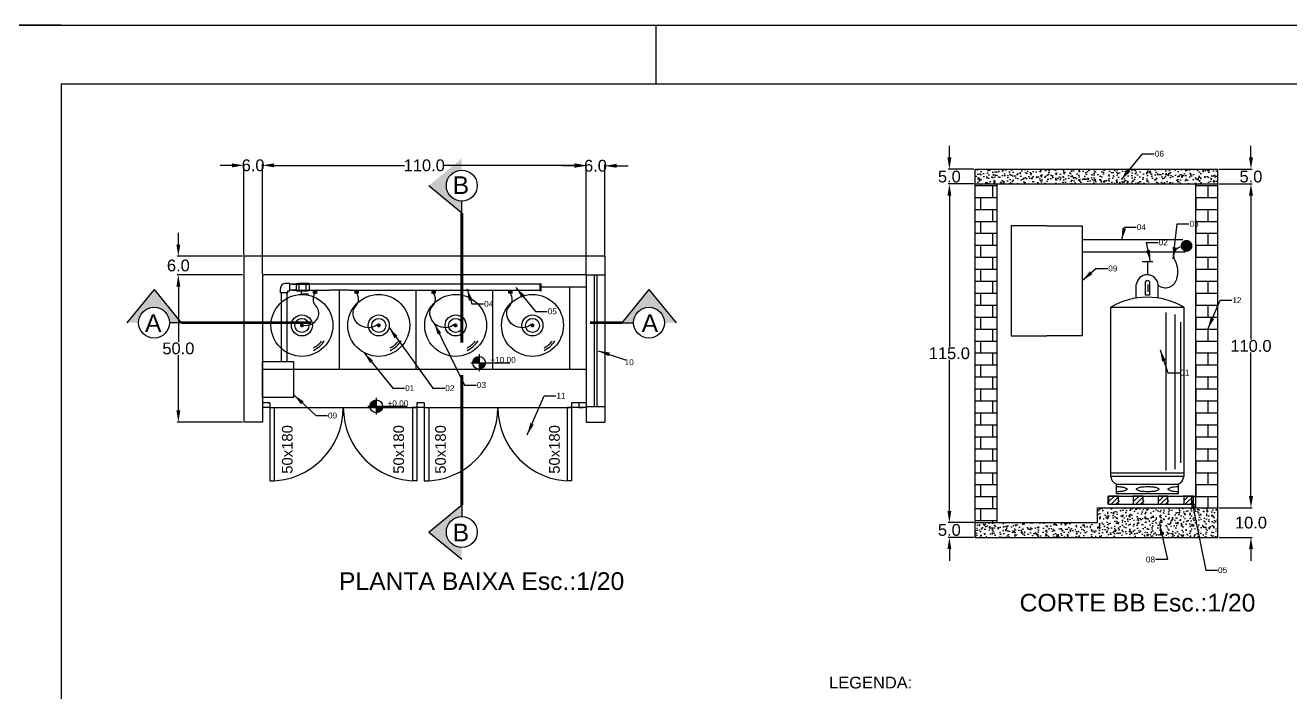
# Model space of a CAD drawing. Extents: x -120 to 1117, y 5 to 675.
# Drawn here: x 299.4 to 514.3, y 561.6 to 674.9 of the extents above; entities that cross this region are included whole.
import ezdxf

# ---------------------------------------------------------------- set-up
doc = ezdxf.new("R2010")
doc.units = 0
doc.header["$MEASUREMENT"] = 0
doc.linetypes.add('AA1', pattern=[500, 350, -150])
doc.linetypes.add('DASHED', pattern=[0.75, 0.5, -0.25])
doc.layers.get('0').update_dxf_attribs({"linetype": 'CONTINUOUS'})
doc.layers.get('DEFPOINTS').update_dxf_attribs({"linetype": 'CONTINUOUS'})
for name, color, linetype in [('03', 7, 'CONTINUOUS'), ('05', 4, 'CONTINUOUS'), ('06', 1, 'CONTINUOUS'), ('07', 7, 'CONTINUOUS'), ('ARMAÇÃO', 2, 'CONTINUOUS'), ('carimbo', 4, 'CONTINUOUS'), ('Cotas', 1, 'CONTINUOUS'), ('LAYER1', 1, 'CONTINUOUS'), ('LAYER33', 33, 'CONTINUOUS'), ('LAYER6', 6, 'CONTINUOUS'), ('LAYER7', 7, 'CONTINUOUS'), ('PAREDES', 2, 'CONTINUOUS'), ('TUBOS_INCENDIO', 240, 'CONTINUOUS')]:
    doc.layers.add(name, color=color, linetype=linetype)
doc.styles.add('ROMANS', font='arial.ttf', dxfattribs={"height": 1.5})
doc.styles.get("Standard").update_dxf_attribs({"font": 'arial.ttf'})
doc.dimstyles.get("Standard").update_dxf_attribs({"dimtxt": 0.18, "dimasz": 0.18, "dimexe": 0.18, "dimexo": 0.0625, "dimgap": 0.09, "dimtad": 0, "dimtih": 1, "dimtoh": 1, "dimdec": 4, "dimzin": 0, "dimdsep": 46, "dimtxsty": 'Standard', "dimcen": 0.09, "dimadec": 0, "dimazin": 0, "dimtfac": 1, "dimtdec": 4, "dimtofl": 0, "dimtmove": 0, "dimatfit": 3, "dimfxl": 0, "dimtolj": 1, "dimtzin": 0, "dimarcsym": 0})

# ---------------------------------------------------------------- blocks, each defined once
blk = doc.blocks.new('A1')
for p, q in [((30, 594), (0, 594)), ((131, 594), (131, 584))]:
    blk.add_line(p, q)
blk.add_lwpolyline([(841, 0), (0, 0), (0, 594), (841, 594)], close=True)
at = {"color": 2}
blk.add_lwpolyline([(831, 10), (831, 584), (30, 584), (30, 10), (831, 10)], dxfattribs=at)
blk = doc.blocks.new('*D944')
at = {"color": 5, "lineweight": -2, "transparency": 16777216}
for p, q in [((339.69, 632.71), (339.69, 651.3)), ((394.69, 632.71), (394.69, 651.3)), ((341.69, 651.1), (363.83, 651.1)), ((392.69, 651.1), (370.56, 651.1))]:
    blk.add_line(p, q, dxfattribs=at)
at = {"color": 5, "transparency": 16777216}
for points in [[(341.69, 651.44), (341.69, 650.77), (339.69, 651.1)], [(392.69, 651.44), (392.69, 650.77), (394.69, 651.1)]]:
    blk.add_solid(points, dxfattribs=at)
at = {"layer": 'DEFPOINTS', "color": 0, "transparency": 16777216}
for p in [(394.69, 651.1), (339.69, 632.51), (394.69, 632.51)]:
    blk.add_point(p, dxfattribs=at)
at = {"color": 7, "transparency": 16777216, "insert": (367.19, 651.1), "char_height": 2, "attachment_point": 5}
blk.add_mtext('\\A1;110.0', dxfattribs=at)
blk = doc.blocks.new('*D945')
at = {"color": 5, "lineweight": -2, "transparency": 16777216}
for p, q in [((507.59, 652.44), (507.59, 654.44)), ((502.19, 650.44), (507.79, 650.44)), ((502.19, 647.94), (507.79, 647.94)), ((507.59, 645.94), (507.59, 643.94))]:
    blk.add_line(p, q, dxfattribs=at)
at = {"color": 5, "transparency": 16777216}
for points in [[(507.26, 652.44), (507.93, 652.44), (507.59, 650.44)], [(507.26, 645.94), (507.93, 645.94), (507.59, 647.94)]]:
    blk.add_solid(points, dxfattribs=at)
at = {"layer": 'DEFPOINTS', "color": 0, "transparency": 16777216}
for p in [(501.99, 650.44), (507.59, 650.44), (501.99, 647.94)]:
    blk.add_point(p, dxfattribs=at)
at = {"color": 7, "transparency": 16777216, "insert": (507.59, 649.19), "char_height": 2, "attachment_point": 5}
blk.add_mtext('\\A1;5.0', dxfattribs=at)
blk = doc.blocks.new('*D946')
at = {"color": 5, "lineweight": -2, "transparency": 16777216}
for p, q in [((456.37, 652.44), (456.37, 654.44)), ((460.54, 650.44), (456.17, 650.44)), ((460.54, 647.94), (456.17, 647.94)), ((456.37, 645.94), (456.37, 643.94))]:
    blk.add_line(p, q, dxfattribs=at)
at = {"color": 5, "transparency": 16777216}
for points in [[(456.04, 652.44), (456.71, 652.44), (456.37, 650.44)], [(456.04, 645.94), (456.71, 645.94), (456.37, 647.94)]]:
    blk.add_solid(points, dxfattribs=at)
at = {"layer": 'DEFPOINTS', "color": 0, "transparency": 16777216}
for p in [(456.37, 650.44), (460.74, 650.44), (460.74, 647.94)]:
    blk.add_point(p, dxfattribs=at)
at = {"color": 7, "transparency": 16777216, "insert": (456.37, 649.19), "char_height": 2, "attachment_point": 5}
blk.add_mtext('\\A1;5.0', dxfattribs=at)
blk = doc.blocks.new('*D947')
at = {"color": 5, "lineweight": -2, "transparency": 16777216}
for p, q in [((460.54, 647.94), (456.17, 647.94)), ((456.37, 645.94), (456.37, 620.3)), ((456.37, 592.44), (456.37, 618.08)), ((460.54, 590.44), (456.17, 590.44))]:
    blk.add_line(p, q, dxfattribs=at)
at = {"color": 5, "transparency": 16777216}
for points in [[(456.04, 645.94), (456.71, 645.94), (456.37, 647.94)], [(456.04, 592.44), (456.71, 592.44), (456.37, 590.44)]]:
    blk.add_solid(points, dxfattribs=at)
at = {"layer": 'DEFPOINTS', "color": 0, "transparency": 16777216}
for p in [(456.37, 647.94), (460.74, 647.94), (460.74, 590.44)]:
    blk.add_point(p, dxfattribs=at)
at = {"color": 7, "transparency": 16777216, "insert": (456.37, 619.19), "char_height": 2, "attachment_point": 5}
blk.add_mtext('\\A1;115.0', dxfattribs=at)
blk = doc.blocks.new('*D948')
at = {"color": 5, "lineweight": -2, "transparency": 16777216}
for p, q in [((394.69, 632.63), (394.69, 651.22)), ((397.84, 635.78), (397.84, 651.22)), ((392.69, 651.02), (390.69, 651.02)), ((399.84, 651.02), (401.84, 651.02))]:
    blk.add_line(p, q, dxfattribs=at)
at = {"color": 5, "transparency": 16777216}
for points in [[(392.69, 651.36), (392.69, 650.69), (394.69, 651.02)], [(399.84, 651.36), (399.84, 650.69), (397.84, 651.02)]]:
    blk.add_solid(points, dxfattribs=at)
at = {"layer": 'DEFPOINTS', "color": 0, "transparency": 16777216}
for p in [(397.84, 651.02), (397.84, 635.58), (394.69, 632.43)]:
    blk.add_point(p, dxfattribs=at)
at = {"color": 7, "transparency": 16777216, "insert": (396.27, 651.02), "char_height": 2, "attachment_point": 5}
blk.add_mtext('\\A1;6.0', dxfattribs=at)
blk = doc.blocks.new('*D949')
at = {"color": 5, "lineweight": -2, "transparency": 16777216}
for p, q in [((502.19, 647.94), (507.79, 647.94)), ((507.59, 645.94), (507.59, 621.55)), ((507.59, 594.94), (507.59, 619.33)), ((502.19, 592.94), (507.79, 592.94))]:
    blk.add_line(p, q, dxfattribs=at)
at = {"color": 5, "transparency": 16777216}
for points in [[(507.26, 645.94), (507.93, 645.94), (507.59, 647.94)], [(507.26, 594.94), (507.93, 594.94), (507.59, 592.94)]]:
    blk.add_solid(points, dxfattribs=at)
at = {"layer": 'DEFPOINTS', "color": 0, "transparency": 16777216}
for p in [(501.99, 647.94), (507.59, 647.94), (501.99, 592.94)]:
    blk.add_point(p, dxfattribs=at)
at = {"color": 7, "transparency": 16777216, "insert": (507.59, 620.44), "char_height": 2, "attachment_point": 5}
blk.add_mtext('\\A1;110.0', dxfattribs=at)
blk = doc.blocks.new('*D894')
at = {"color": 5, "lineweight": -2, "transparency": 16777216}
for p, q in [((456.37, 592.44), (456.37, 594.44)), ((460.54, 590.44), (456.17, 590.44)), ((460.54, 587.94), (456.17, 587.94)), ((456.37, 585.94), (456.37, 583.94))]:
    blk.add_line(p, q, dxfattribs=at)
at = {"color": 5, "transparency": 16777216}
for points in [[(456.04, 592.44), (456.71, 592.44), (456.37, 590.44)], [(456.04, 585.94), (456.71, 585.94), (456.37, 587.94)]]:
    blk.add_solid(points, dxfattribs=at)
at = {"layer": 'DEFPOINTS', "color": 0, "transparency": 16777216}
for p in [(456.37, 590.44), (460.74, 590.44), (460.74, 587.94)]:
    blk.add_point(p, dxfattribs=at)
at = {"color": 7, "transparency": 16777216, "insert": (456.37, 589.19), "char_height": 2, "attachment_point": 5}
blk.add_mtext('\\A1;5.0', dxfattribs=at)
blk = doc.blocks.new('*X893')
at = {"color": 0, "linetype": 'Continuous'}
for p, q in [((35737, 5420), (35858, 5541)), ((35782, 5341), (35982, 5541)), ((35906, 5341), (35987, 5423))]:
    blk.add_line(p, q, dxfattribs=at)
blk = doc.blocks.new('*D895')
at = {"color": 5, "lineweight": -2, "transparency": 16777216}
for p, q in [((507.59, 594.94), (507.59, 596.94)), ((502.19, 592.94), (507.79, 592.94)), ((502.19, 587.94), (507.79, 587.94)), ((507.59, 585.94), (507.59, 583.94))]:
    blk.add_line(p, q, dxfattribs=at)
at = {"color": 5, "transparency": 16777216}
for points in [[(507.26, 594.94), (507.93, 594.94), (507.59, 592.94)], [(507.26, 585.94), (507.93, 585.94), (507.59, 587.94)]]:
    blk.add_solid(points, dxfattribs=at)
at = {"layer": 'DEFPOINTS', "color": 0, "transparency": 16777216}
for p in [(501.99, 592.94), (507.59, 592.94), (501.99, 587.94)]:
    blk.add_point(p, dxfattribs=at)
at = {"color": 7, "transparency": 16777216, "insert": (507.59, 590.44), "char_height": 2, "attachment_point": 5}
blk.add_mtext('\\A1;10.0', dxfattribs=at)
blk = doc.blocks.new('*D896')
at = {"color": 5, "lineweight": -2, "transparency": 16777216}
for p, q in [((336.54, 635.86), (336.54, 651.3)), ((339.69, 632.71), (339.69, 651.3)), ((334.54, 651.1), (332.54, 651.1)), ((341.69, 651.1), (343.69, 651.1))]:
    blk.add_line(p, q, dxfattribs=at)
at = {"color": 5, "transparency": 16777216}
for points in [[(334.54, 651.44), (334.54, 650.77), (336.54, 651.1)], [(341.69, 651.44), (341.69, 650.77), (339.69, 651.1)]]:
    blk.add_solid(points, dxfattribs=at)
at = {"layer": 'DEFPOINTS', "color": 0, "transparency": 16777216}
for p in [(339.69, 651.1), (336.54, 635.66), (339.69, 632.51)]:
    blk.add_point(p, dxfattribs=at)
at = {"color": 7, "transparency": 16777216, "insert": (338.12, 651.1), "char_height": 2, "attachment_point": 5}
blk.add_mtext('\\A1;6.0', dxfattribs=at)
blk = doc.blocks.new('*D897')
at = {"color": 5, "lineweight": -2, "transparency": 16777216}
for p, q in [((336.34, 632.51), (325.23, 632.51)), ((325.43, 630.51), (325.43, 621.12)), ((325.43, 609.51), (325.43, 618.9)), ((336.34, 607.51), (325.23, 607.51))]:
    blk.add_line(p, q, dxfattribs=at)
at = {"color": 5, "transparency": 16777216}
for points in [[(325.09, 630.51), (325.76, 630.51), (325.43, 632.51)], [(325.09, 609.51), (325.76, 609.51), (325.43, 607.51)]]:
    blk.add_solid(points, dxfattribs=at)
at = {"layer": 'DEFPOINTS', "color": 0, "transparency": 16777216}
for p in [(336.54, 632.51), (325.43, 607.51), (336.54, 607.51)]:
    blk.add_point(p, dxfattribs=at)
at = {"color": 7, "transparency": 16777216, "insert": (325.43, 620.01), "char_height": 2, "attachment_point": 5}
blk.add_mtext('\\A1;50.0', dxfattribs=at)
blk = doc.blocks.new('*D898')
at = {"color": 5, "lineweight": -2, "transparency": 16777216}
for p, q in [((325.43, 637.66), (325.43, 639.66)), ((336.34, 635.66), (325.23, 635.66)), ((336.34, 632.51), (325.23, 632.51)), ((325.43, 630.51), (325.43, 628.51))]:
    blk.add_line(p, q, dxfattribs=at)
at = {"color": 5, "transparency": 16777216}
for points in [[(325.09, 637.66), (325.76, 637.66), (325.43, 635.66)], [(325.09, 630.51), (325.76, 630.51), (325.43, 632.51)]]:
    blk.add_solid(points, dxfattribs=at)
at = {"layer": 'DEFPOINTS', "color": 0, "transparency": 16777216}
for p in [(336.54, 635.66), (325.43, 632.51), (336.54, 632.51)]:
    blk.add_point(p, dxfattribs=at)
at = {"color": 7, "transparency": 16777216, "insert": (325.43, 634.09), "char_height": 2, "attachment_point": 5}
blk.add_mtext('\\A1;6.0', dxfattribs=at)

msp = doc.modelspace()

# ---------------------------------------------------------------- hatches: boundary and pattern name
h = msp.add_hatch()
h.set_pattern_fill('AR-CONC', color=4, scale=0.01, style=0)
h.set_pattern_definition([(50, (-769.2158, 333.1787), (1.8218467, -0.1593909), [0.1905, -2.0955]), (355, (-769.2158, 333.1787), (-0.3524283, 1.9105664), [0.1524, -1.6764]), (100.451, (-769.064, 333.1655), (1.469425, 1.7511669), [0.1619, -1.7809]), (46.1842, (-769.2158, 333.6867), (2.7107904, -0.4204233), [0.28575, -3.14325]), (96.6356, (-768.9899, 333.6517), (2.3740423, 2.4742556), [0.24285, -2.67135]), (351.184, (-769.2158, 333.6867), (2.374046, 2.474251), [0.2286, -2.5146]), (21, (-768.9618, 333.5597), (1.5161488, -1.0226552), [0.1905, -2.0955]), (326, (-768.9618, 333.5597), (0.6180203, 1.8418797), [0.1524, -1.6764]), (71.4514, (-768.8354, 333.4745), (2.134165, 0.8192286), [0.1619, -1.7809]), (37.5, (-769.21575, 333.17875), (0.03088603, 0.8455504), [0, -1.65608, 0, -1.7018, 0, -1.68275]), (7.5, (-769.21575, 333.17875), (0.6681966, 1.00180575), [0, -0.97028, 0, -1.61798, 0, -0.64135]), (327.5, (-769.7822, 333.17875), (1.35590595, -0.05728744), [0, -0.635, 0, -1.9812, 0, -2.6289]), (317.5, (-770.0362, 333.1787), (1.4812918, 0.2542649), [0, -0.8255, 0, -1.31572, 0, -1.8669])])
h.paths.add_polyline_path([(498.237, 647.938), (498.237, 650.438), (464.487, 650.438), (464.487, 647.938)])
h.paths.add_polyline_path([(464.487, 647.938), (464.487, 650.438), (460.737, 650.438), (460.737, 647.938)])
h.paths.add_polyline_path([(498.237, 650.438), (498.237, 647.938), (501.987, 647.938), (501.987, 650.438)])
h = msp.add_hatch()
h.set_pattern_fill('AR-B816', color=4, scale=0.01, style=0)
h.set_pattern_definition([(0, (-9610.917, 1023.6096), (0, 2.032), []), (90, (-9610.917, 1023.6096), (-2.032, 2.032), [2.032, -2.032])])
h.paths.add_polyline_path([(460.737, 590.438), (464.487, 590.438), (464.487, 647.938), (460.737, 647.938)])
h = msp.add_hatch()
h.set_pattern_fill('AR-B816', color=4, scale=0.01, style=0)
h.set_pattern_definition([(0, (-9627.167, 1023.6096), (0, 2.032), []), (90, (-9627.167, 1023.6096), (-2.032, 2.032), [2.032, -2.032])])
h.paths.add_polyline_path([(501.987, 647.938), (498.237, 647.938), (498.237, 592.938), (501.987, 592.938)])
h = msp.add_hatch()
h.set_pattern_fill('AR-CONC', color=4, scale=0.01, style=0)
h.set_pattern_definition([(50, (-9614.7447, 1023.6096), (1.8218467, -0.15939086), [0.1905, -2.0955]), (355, (-9614.7447, 1023.6096), (-0.35242826, 1.91056643), [0.1524, -1.6764]), (100.451, (-9614.593, 1023.5963), (1.46942502, 1.75116688), [0.1619, -1.7809]), (46.1842, (-9614.7447, 1024.1176), (2.7107904, -0.4204233), [0.28575, -3.14325]), (96.6356, (-9614.5188, 1024.0826), (2.37404234, 2.47425556), [0.24285, -2.67135]), (351.184, (-9614.7447, 1024.1176), (2.37404606, 2.4742512), [0.2286, -2.5146]), (21, (-9614.4907, 1023.9906), (1.5161488, -1.02265519), [0.1905, -2.0955]), (326, (-9614.4907, 1023.9906), (0.6180203, 1.84187966), [0.1524, -1.6764]), (71.4514, (-9614.3644, 1023.9054), (2.1341649, 0.81922858), [0.1619, -1.7809]), (37.5, (-9614.74474, 1023.6096), (0.030886033, 0.84555039), [0, -1.65608, 0, -1.7018, 0, -1.68275]), (7.5, (-9614.7447, 1023.6096), (0.668196625, 1.00180575), [0, -0.97028, 0, -1.61798, 0, -0.64135]), (327.5, (-9615.31116, 1023.6096), (1.35590595, -0.05728744), [0, -0.635, 0, -1.9812, 0, -2.6289]), (317.5, (-9615.5652, 1023.6096), (1.48129181, 0.25426491), [0, -0.8255, 0, -1.31572, 0, -1.8669])])
h.paths.add_polyline_path([(501.987, 587.938), (501.987, 592.938), (481.514, 592.938), (481.514, 590.438), (460.737, 590.438), (460.737, 587.938)])
at = {"layer": 'Cotas', "linetype": 'Continuous'}
for points in [[(370.942, 647.66, 0.4142136), (373.563, 645.039), (373.563, 643.039), (367.942, 647.66), (373.563, 652.281), (373.563, 650.281, 0.4142136)], [(321.306, 627.01, -0.4142136), (323.927, 624.389), (325.927, 624.389), (321.306, 630.01), (316.686, 624.389), (318.686, 624.389, -0.4142136)], [(405.356, 627.01, 0.4142136), (402.736, 624.389), (400.736, 624.389), (405.356, 630.01), (409.977, 624.389), (407.977, 624.389, 0.4142136)], [(370.942, 588.843, -0.4142136), (373.563, 591.464), (373.563, 593.464), (367.942, 588.843), (373.563, 584.223), (373.563, 586.223, -0.4142136)]]:
    msp.add_hatch(color=256, dxfattribs=at).paths.add_polyline_path(points)

# ---------------------------------------------------------------- linework, layer by layer
at = {"color": 6}
for p, q in [((460.737, 650.438), (501.987, 650.438)), ((460.737, 587.938), (460.737, 650.438)), ((501.987, 587.938), (501.987, 650.438)), ((460.737, 647.938), (501.987, 647.938)), ((464.487, 590.438), (464.487, 647.938)), ((498.237, 592.938), (498.237, 647.938)), ((481.514, 592.938), (501.987, 592.938)), ((481.514, 590.438), (481.514, 592.938)), ((460.737, 590.438), (481.514, 590.438)), ((460.737, 587.938), (501.987, 587.938))]:
    msp.add_line(p, q, dxfattribs=at)
at = {"color": 4}
for p, q in [((394.694, 632.513), (397.844, 632.513)), ((396.031, 632.513), (396.031, 610.162)), ((396.507, 632.513), (396.507, 610.162)), ((352.734, 629.919), (352.734, 616.419)), ((365.787, 629.919), (365.787, 616.419)), ((378.841, 616.419), (378.841, 629.919)), ((394.694, 630.419), (387.047, 630.419)), ((391.894, 616.419), (391.894, 630.419)), ((394.694, 616.419), (339.694, 616.419))]:
    msp.add_line(p, q, dxfattribs=at)
at = {"color": 2}
msp.add_line((394.694, 610.162), (397.844, 610.162), dxfattribs=at)
at = {"color": 5, "linetype": 'DASHED', "ltscale": 3, "const_width": 0.5}
for points in [[(373.563, 643.039), (373.563, 621.018)], [(325.927, 624.389), (347.948, 624.389)], [(400.736, 624.389), (395.315, 624.389)], [(373.563, 593.464), (373.563, 615.485)]]:
    msp.add_lwpolyline(points, dxfattribs=at)
at = {"layer": '03', "color": 240, "linetype": 'AA1'}
for p, q in [((466.851, 640.836), (466.851, 622.129)), ((472.898, 640.836), (466.851, 640.836)), ((472.898, 640.836), (478.945, 640.836)), ((478.945, 640.836), (478.945, 622.129)), ((496.032, 638.445), (478.945, 638.445)), ((496.454, 636.335), (478.945, 636.335)), ((466.851, 622.129), (472.898, 622.129)), ((478.945, 622.129), (472.898, 622.129))]:
    msp.add_line(p, q, dxfattribs=at)
at = {"layer": '03', "linetype": 'Continuous'}
for p, q in [((490.922, 634.722), (489.098, 634.722)), ((490.054, 632.531), (490.054, 634.722)), ((483.326, 594.938), (498.237, 594.938)), ((483.326, 593.605), (483.326, 594.938)), ((483.326, 593.605), (498.237, 593.605)), ((485.073, 594.938), (483.406, 594.938)), ((483.406, 594.938), (483.406, 593.605)), ((483.406, 593.605), (485.073, 593.605)), ((485.073, 593.605), (485.073, 594.938)), ((487.606, 594.938), (487.606, 593.605)), ((489.273, 594.938), (487.606, 594.938)), ((487.606, 593.605), (489.273, 593.605)), ((489.273, 593.605), (489.273, 594.938)), ((491.806, 594.938), (491.806, 593.605)), ((493.473, 594.938), (491.806, 594.938)), ((491.806, 593.605), (493.473, 593.605)), ((493.473, 593.605), (493.473, 594.938)), ((497.673, 594.938), (496.006, 594.938)), ((496.006, 593.605), (497.673, 593.605)), ((496.184, 594.938), (496.184, 593.605)), ((497.851, 594.938), (496.184, 594.938)), ((496.184, 593.605), (497.851, 593.605)), ((497.851, 593.605), (497.851, 594.938))]:
    msp.add_line(p, q, dxfattribs=at)
at = {"layer": '05', "linetype": 'Continuous'}
msp.add_line((490.05, 630.882), (490.05, 629.648), dxfattribs=at)
msp.add_lwpolyline([(491.835, 630.72, 0.5164327), (494.98, 631.755, 0.1975646), (494.685, 635.008, -0.7076508), (496.755, 637.226, 1.2412002)], format="xyb", dxfattribs=at)
msp.add_lwpolyline([(346.306, 629.788), (346.306, 629.278), (347.549, 629.278)], dxfattribs=at)
at = {"layer": '05'}
for points in [[(349.291, 625.764, 0.2358788), (348.737, 627.307, -0.3363445), (348.658, 629.335, -1.0528611)], [(355.095, 625.764, -0.2358788), (355.649, 627.307, 0.3363445), (355.728, 629.335, 1.0528611)], [(368.149, 625.764, -0.2358788), (368.703, 627.307, 0.3363445), (368.782, 629.335, 1.0528611)], [(381.202, 625.764, -0.2358788), (381.756, 627.307, 0.3363445), (381.835, 629.335, 1.0528611)], [(359.299, 624.088, -0.5761028), (355.095, 625.764, 0.6271974)], [(372.352, 624.088, -0.5761028), (368.149, 625.764, 0.6271974)], [(385.405, 624.088, -0.5761028), (381.202, 625.764, 0.6271974)]]:
    msp.add_lwpolyline(points, format="xyb", dxfattribs=at)
msp.add_arc((347.093, 626.152), 2.232, 256.45806, 349.97059, dxfattribs=at)
at = {"layer": '06', "color": 240}
for p, q in [((342.771, 629.455), (342.771, 630.121)), ((344.371, 631.055), (343.704, 631.055)), ((344.038, 629.455), (344.038, 629.788)), ((344.038, 629.788), (344.371, 629.788)), ((344.371, 629.788), (344.371, 631.055)), ((351.027, 630.919), (344.827, 630.919)), ((344.827, 629.919), (351.027, 629.919)), ((345.502, 631.055), (345.835, 631.055)), ((345.502, 630.921), (345.502, 631.055)), ((345.502, 629.921), (345.502, 630.921)), ((345.502, 629.921), (345.502, 629.788)), ((345.502, 629.788), (345.835, 629.788)), ((347.628, 631.055), (347.295, 631.055)), ((347.628, 629.788), (347.295, 629.788)), ((347.628, 630.921), (347.628, 631.055)), ((347.628, 630.921), (347.628, 629.921)), ((347.628, 629.921), (347.628, 629.788)), ((386.847, 630.919), (351.027, 630.919)), ((354.441, 629.919), (386.847, 629.919)), ((386.847, 629.919), (386.847, 630.919)), ((387.047, 629.679), (387.047, 631.067)), ((342.904, 629.455), (342.771, 629.455)), ((342.904, 629.455), (342.904, 617.721)), ((343.904, 629.455), (342.904, 629.455)), ((343.904, 617.721), (343.904, 629.455)), ((343.904, 629.455), (344.038, 629.455)), ((339.694, 611.681), (339.694, 617.721)), ((345.027, 617.721), (339.694, 617.721)), ((345.027, 611.681), (339.694, 611.681))]:
    msp.add_line(p, q, dxfattribs=at)
at = {"layer": '06', "color": 240, "linetype": 'Continuous'}
for p, q in [((345.502, 630.919), (344.371, 630.919)), ((345.502, 629.919), (344.371, 629.919)), ((344.827, 630.919), (347.628, 630.919)), ((344.827, 629.919), (347.628, 629.919)), ((347.295, 631.055), (345.835, 631.055)), ((345.835, 629.788), (347.295, 629.788)), ((345.965, 629.788), (345.965, 631.055)), ((347.138, 629.788), (347.138, 631.055)), ((354.441, 629.919), (351.027, 629.919)), ((488.12, 628.568), (488.12, 630.855)), ((489.69, 629.038), (489.69, 631.322)), ((490.369, 631.322), (490.369, 629.038)), ((491.835, 628.568), (491.835, 630.855)), ((490.369, 629.038), (489.69, 629.038)), ((483.771, 598.284), (483.771, 627.031)), ((483.771, 627.031), (496.184, 627.031)), ((493.134, 626.115), (493.134, 599.293)), ((494.667, 625.787), (494.667, 599.512)), ((496.184, 627.031), (496.184, 598.284)), ((495.652, 624.473), (495.652, 600.607)), ((496.184, 598.839), (483.771, 598.839)), ((496.184, 598.284), (483.771, 598.284)), ((484.751, 596.977), (495.204, 596.977)), ((484.751, 595.344), (484.751, 596.977)), ((495.204, 595.344), (484.751, 595.344)), ((495.204, 596.977), (495.204, 595.344))]:
    msp.add_line(p, q, dxfattribs=at)
at = {"layer": '06', "color": 5, "linetype": 'Continuous'}
for p, q in [((376.491, 619.022), (376.491, 616.169)), ((375.08, 617.582), (381.746, 617.582)), ((359.032, 611.633), (359.032, 608.78)), ((357.62, 610.194), (364.287, 610.194))]:
    msp.add_line(p, q, dxfattribs=at)
at = {"layer": '06', "color": 240, "linetype": 'Continuous', "const_width": 0.998}
msp.add_lwpolyline([(496.15, 637.434, 1), (497.152, 637.434, 1)], format="xyb", close=True, dxfattribs=at)
at = {"layer": '06', "color": 240, "const_width": 0.332}
for points in [[(346.58, 623.929, 1), (346.245, 623.929, 1)], [(359.633, 623.929, 1), (359.298, 623.929, 1)], [(372.686, 623.929, 1), (372.351, 623.929, 1)], [(385.74, 623.929, 1), (385.405, 623.929, 1)]]:
    msp.add_lwpolyline(points, format="xyb", close=True, dxfattribs=at)
at = {"layer": '06', "color": 240, "linetype": 'Continuous'}
for points in [[(484.751, 596.566, -0.020768), (485.433, 596.529, -0.0330927), (485.997, 596.437, -0.0708325), (486.483, 596.248, -0.2712997), (486.557, 596.123, -0.2712997)], [(486.557, 596.123, -0.2712997), (486.483, 595.997, -0.0708325), (485.997, 595.809, -0.0330927), (485.433, 595.716, -0.020768), (484.751, 595.679, -0.0239857)], [(495.204, 595.682, -0.0166155), (494.659, 595.716, -0.0330927), (494.095, 595.809, -0.0708325), (493.609, 595.997, -0.2712997), (493.535, 596.123, -0.2712997), (493.609, 596.248, -0.0708325), (494.095, 596.437, -0.0330927), (494.659, 596.529, -0.0166155), (495.204, 596.563, -0.0239857)]]:
    msp.add_lwpolyline(points, format="xyb", dxfattribs=at)
msp.add_lwpolyline([(491.982, 596.123, -0.2712997), (491.908, 595.997, -0.0708325), (491.422, 595.809, -0.0330927), (490.858, 595.716, -0.0239857), (490.071, 595.679, -0.0239857), (489.283, 595.716, -0.0330927), (488.719, 595.809, -0.0708325), (488.233, 595.997, -0.2712997), (488.159, 596.123, -0.2712997), (488.233, 596.248, -0.0708325), (488.719, 596.437, -0.0330927), (489.283, 596.529, -0.0239857), (490.071, 596.567, -0.0239857), (490.858, 596.529, -0.0330927), (491.422, 596.437, -0.0708325), (491.908, 596.248, -0.2712997)], format="xyb", close=True, dxfattribs=at)
at = {"layer": '06', "color": 240}
for centre, radius in [((346.412, 623.929), 5.254), ((359.465, 623.929), 5.254), ((372.519, 623.929), 5.254), ((385.572, 623.929), 5.254), ((346.412, 623.929), 1.784), ((359.465, 623.929), 1.784), ((372.519, 623.929), 1.784), ((385.572, 623.929), 1.784), ((346.412, 623.929), 1.19), ((359.465, 623.929), 1.19), ((372.519, 623.929), 1.19), ((385.572, 623.929), 1.19)]:
    msp.add_circle(centre, radius, dxfattribs=at)
at = {"layer": '06', "color": 5, "linetype": 'Continuous'}
for centre in [(376.497, 617.575), (359.037, 610.186)]:
    msp.add_circle(centre, 1.083, dxfattribs=at)
at = {"layer": '06', "color": 240, "linetype": 'Continuous'}
for centre, radius, start, end in [((489.978, 630.666), 1.867, 5.82038, 174.17962), ((490.029, 631.213), 0.356, 17.76541, 162.23459), ((489.978, 616.397), 12.312, 59.72768, 120.27232), ((485.271, 598.388), 1.504, 183.97769, 249.7621), ((494.684, 598.388), 1.504, 290.2379, 356.02231)]:
    msp.add_arc(centre, radius, start, end, dxfattribs=at)
at = {"layer": '06', "color": 240}
for centre, radius, start, end in [((343.631, 630.195), 0.863, 85.11891, 184.88109), ((346.355, 623.833), 4.62, 295.89625, 326.60743), ((346.355, 623.912), 4.302, 297.96866, 321.94084), ((359.408, 623.833), 4.62, 295.89625, 326.60743), ((359.408, 623.912), 4.302, 297.96866, 321.94084), ((372.461, 623.833), 4.62, 295.89625, 326.60743), ((372.461, 623.912), 4.302, 297.96866, 321.94084), ((385.515, 623.833), 4.62, 295.89625, 326.60743), ((385.515, 623.912), 4.302, 297.96866, 321.94084)]:
    msp.add_arc(centre, radius, start, end, dxfattribs=at)
for points in [[(348.262, 629.919), (349.053, 629.919), (348.262, 629.335), (349.053, 629.335)], [(356.124, 629.919), (355.333, 629.919), (356.124, 629.335), (355.333, 629.335)], [(369.177, 629.919), (368.386, 629.919), (369.177, 629.335), (368.386, 629.335)], [(382.231, 629.919), (381.439, 629.919), (382.231, 629.335), (381.439, 629.335)]]:
    msp.add_solid(points, dxfattribs=at)
at = {"layer": '06', "color": 5, "linetype": 'Continuous'}
for points in [[(376.491, 617.582), (376.491, 618.64), (375.414, 617.582), (375.648, 618.231)], [(375.651, 618.232), (376.491, 618.64), (375.896, 618.459), (376.21, 618.602)], [(376.491, 617.573), (376.491, 616.515), (377.569, 617.573), (377.334, 616.925)], [(377.332, 616.924), (376.491, 616.515), (377.087, 616.697), (376.772, 616.554)], [(377.569, 617.573), (377.379, 616.984), (377.545, 617.368), (377.473, 617.152)], [(359.032, 610.194), (359.032, 611.252), (357.954, 610.194), (358.189, 610.842)], [(357.954, 610.194), (358.145, 610.783), (357.979, 610.399), (358.05, 610.615)], [(358.191, 610.843), (359.032, 611.252), (358.436, 611.07), (358.751, 611.213)], [(359.032, 610.185), (359.032, 609.127), (360.11, 610.185), (359.875, 609.536)], [(359.872, 609.535), (359.032, 609.127), (359.627, 609.308), (359.313, 609.165)], [(360.11, 610.185), (359.919, 609.596), (360.085, 609.979), (360.014, 609.764)]]:
    msp.add_solid(points, dxfattribs=at)
at = {"layer": '07', "color": 4, "linetype": 'Continuous'}
for p, q in [((340.944, 610.013), (365.944, 610.013)), ((367.194, 610.013), (392.194, 610.013)), ((393.444, 610.013), (393.444, 610.013))]:
    msp.add_line(p, q, dxfattribs=at)
for centre, start, end in [((340.944, 610.013), 270, 360), ((365.944, 610.013), 180, 270), ((367.194, 610.013), 270, 360), ((392.194, 610.013), 180, 270)]:
    msp.add_arc(centre, 12.5, start, end, dxfattribs=at)
at = {"layer": 'Cotas', "linetype": 'Continuous'}
for p, q in [((367.942, 647.66), (373.563, 643.039)), ((373.563, 643.039), (373.563, 645.039)), ((321.306, 630.01), (316.686, 624.389)), ((321.306, 630.01), (325.927, 624.389)), ((405.356, 630.01), (400.736, 624.389)), ((405.356, 630.01), (409.977, 624.389)), ((325.927, 624.389), (323.927, 624.389)), ((400.736, 624.389), (402.736, 624.389)), ((367.942, 588.843), (373.563, 593.464)), ((373.563, 593.464), (373.563, 591.464)), ((367.942, 588.843), (373.563, 584.223))]:
    msp.add_line(p, q, dxfattribs=at)
for centre in [(373.563, 647.66), (321.306, 624.389), (405.356, 624.389), (373.563, 588.843)]:
    msp.add_circle(centre, 2.621, dxfattribs=at)
at = {"layer": 'LAYER33'}
msp.add_line((394.694, 610.763), (394.694, 610.013), dxfattribs=at)
at = {"layer": 'LAYER6'}
for p, q in [((340.944, 610.013), (340.944, 597.513)), ((340.944, 610.013), (341.694, 610.013)), ((341.694, 610.013), (341.694, 597.513)), ((365.194, 610.013), (365.194, 597.513)), ((365.944, 610.013), (365.194, 610.013)), ((365.944, 610.013), (365.944, 597.513)), ((367.194, 610.013), (367.194, 597.513)), ((367.194, 610.013), (367.944, 610.013)), ((367.944, 610.013), (367.944, 597.513)), ((391.444, 610.013), (391.444, 597.513)), ((392.194, 610.013), (391.444, 610.013)), ((392.194, 610.013), (392.194, 597.513)), ((393.444, 610.013), (392.694, 610.013)), ((393.444, 610.013), (394.194, 610.013)), ((340.944, 597.513), (341.694, 597.513)), ((365.944, 597.513), (365.194, 597.513)), ((367.194, 597.513), (367.944, 597.513)), ((392.194, 597.513), (391.444, 597.513))]:
    msp.add_line(p, q, dxfattribs=at)
at = {"layer": 'LAYER7'}
for p, q in [((340.944, 610.763), (339.694, 610.763)), ((340.944, 610.763), (340.944, 610.013)), ((367.194, 610.763), (365.944, 610.763)), ((365.944, 610.763), (365.944, 610.013)), ((367.194, 610.763), (367.194, 610.013)), ((393.444, 610.763), (392.194, 610.763)), ((392.194, 610.763), (392.194, 610.013)), ((393.444, 610.763), (393.444, 610.013)), ((394.694, 610.763), (393.444, 610.763)), ((393.444, 610.763), (393.444, 610.013)), ((340.944, 610.013), (339.694, 610.013)), ((367.194, 610.013), (365.944, 610.013)), ((393.444, 610.013), (392.194, 610.013)), ((394.694, 610.013), (393.444, 610.013))]:
    msp.add_line(p, q, dxfattribs=at)
at = {"layer": 'PAREDES', "color": 2, "linetype": 'Continuous'}
for p, q in [((397.844, 635.663), (336.544, 635.663)), ((336.544, 635.663), (336.544, 607.513)), ((397.844, 635.663), (397.844, 607.513)), ((394.694, 632.513), (339.694, 632.513)), ((339.694, 632.513), (339.694, 607.513)), ((394.694, 632.513), (394.694, 607.513)), ((339.694, 607.513), (336.544, 607.513)), ((394.694, 607.513), (397.844, 607.513))]:
    msp.add_line(p, q, dxfattribs=at)
at = {"layer": 'TUBOS_INCENDIO', "ltscale": 0.5}
msp.add_line((345.027, 611.681), (345.027, 617.721), dxfattribs=at)

# ---------------------------------------------------------------- block references
at = {"layer": '06', "linetype": 'Continuous', "xscale": 0.006666666666205856, "yscale": 0.006666666666205856, "zscale": 0.006666666666205856}
for p in [(245.335, 557.999), (249.535, 557.999), (253.735, 557.999), (257.935, 557.999)]:
    msp.add_blockref('*X893', p, dxfattribs=at)
at = {"layer": 'carimbo', "linetype": 'Continuous'}
msp.add_blockref('A1', (275.544, 80.877), dxfattribs=at)

# ---------------------------------------------------------------- texts
for s, p in [('PLANTA BAIXA Esc.:1/20', (352.711, 579.014)), ('CORTE BB Esc.:1/20', (468.292, 575.359))]:
    msp.add_text(s, height=3).set_placement(p)
at = {"color": 7, "char_height": 1}
for s, insert, attachment_point in [('\\A1;06', (491.265, 653.083), 4), ('\\A1;04', (488.196, 640.606), 4), ('\\A1;03', (497.157, 641.183), 4), ('\\A1;02', (491.924, 638.011), 4), ('\\A1;09', (483.347, 633.589), 4), ('\\A1;04', (377.355, 627.586), 4), ('\\A1;12', (504.437, 628.207), 4), ('\\A1;05', (388.161, 626.315), 4), ('\\A1;10', (401.214, 617.673), 4), ('\\A1;01', (495.577, 615.903), 4), ('\\A1;01', (363.94, 613.26), 4), ('\\A1;02', (370.757, 613.26), 4), ('\\A1;03', (376.14, 613.798), 4), ('\\A1;11', (389.631, 611.985), 4), ('\\A1;09', (350.842, 608.612), 4), ('\\A1;08', (491.305, 584.178), 6), ('\\A1;05', (501.994, 582.373), 4)]:
    msp.add_mtext(s, dxfattribs=dict(at, insert=insert, attachment_point=attachment_point))
at = {"layer": '05', "linetype": 'Continuous'}
msp.add_text('LEGENDA:', height=2, dxfattribs=at).set_placement((435.945, 562.287))
at = {"layer": 'ARMAÇÃO', "linetype": 'Continuous', "char_height": 3}
for s, insert, attachment_point in [('\\C7;B', (372.016, 646.239), 7), ('\\C7;A', (319.76, 625.81), 1), ('\\C7;A', (406.903, 625.81), 3), ('\\C7;B', (372.016, 590.265), 1)]:
    msp.add_mtext(s, dxfattribs=dict(at, insert=insert, attachment_point=attachment_point))
at = {"layer": 'LAYER1', "style": 'ROMANS'}
for p in [(344.82, 598.744), (363.747, 598.744), (370.845, 598.744), (390.202, 598.744)]:
    msp.add_text('50x180', height=1.8, rotation=90, dxfattribs=at).set_placement(p)
at = {"layer": 'TUBOS_INCENDIO', "color": 7, "ltscale": 0.5}
for s, p in [('+10.00', (378.413, 617.582)), ('+0.00', (360.953, 610.194))]:
    msp.add_text(s, height=1, dxfattribs=at).set_placement(p)

# ---------------------------------------------------------------- dimensions: what is measured, and where the dimension line sits
for base, p1, p2, override, picture, middle in [((456.374, 650.438), (460.737, 647.938), (460.737, 650.438), {"dimtxt": 2, "dimasz": 2, "dimexe": 0.2, "dimexo": 0.2, "dimdec": 1, "dimlfac": 2, "dimrnd": 1, "dimtxsty": 'Standard', "dimsah": 0, "dimclrd": 5, "dimclre": 5, "dimclrt": 7, "dimtdec": 4, "dimtix": 1}, '*D946', (456.374, 649.188)), ((507.592, 650.438), (501.987, 647.938), (501.987, 650.438), {"dimtxt": 2, "dimasz": 2, "dimexe": 0.2, "dimexo": 0.2, "dimdec": 1, "dimlfac": 2, "dimrnd": 1, "dimtxsty": 'Standard', "dimsah": 0, "dimclrd": 5, "dimclre": 5, "dimclrt": 7, "dimtdec": 4, "dimtix": 1}, '*D945', (507.592, 649.188)), ((456.374, 647.938), (460.737, 590.438), (460.737, 647.938), {"dimtxt": 2, "dimasz": 2, "dimexe": 0.2, "dimexo": 0.2, "dimdec": 1, "dimlfac": 2, "dimrnd": 1, "dimtxsty": 'Standard', "dimsah": 0, "dimclrd": 5, "dimclre": 5, "dimclrt": 7, "dimtdec": 4, "dimtix": 1}, '*D947', (456.374, 619.188)), ((507.592, 647.938), (501.987, 592.938), (501.987, 647.938), {"dimtxt": 2, "dimasz": 2, "dimexe": 0.2, "dimexo": 0.2, "dimdec": 1, "dimlfac": 2, "dimrnd": 1, "dimtxsty": 'Standard', "dimsah": 0, "dimclrd": 5, "dimclre": 5, "dimclrt": 7, "dimtdec": 4, "dimtix": 1}, '*D949', (507.592, 620.438)), ((325.428, 632.513), (336.544, 635.663), (336.544, 632.513), {"dimtxt": 2, "dimasz": 2, "dimexe": 0.2, "dimexo": 0.2, "dimdec": 1, "dimlfac": 2, "dimrnd": 1, "dimclrd": 5, "dimclre": 5, "dimclrt": 7, "dimtix": 1}, '*D898', (325.428, 634.088)), ((325.428, 607.513), (336.544, 632.513), (336.544, 607.513), {"dimtxt": 2, "dimasz": 2, "dimexe": 0.2, "dimexo": 0.2, "dimdec": 1, "dimlfac": 2, "dimrnd": 1, "dimclrd": 5, "dimclre": 5, "dimclrt": 7, "dimtix": 1}, '*D897', (325.428, 620.013)), ((507.592, 592.938), (501.987, 587.938), (501.987, 592.938), {"dimtxt": 2, "dimasz": 2, "dimexe": 0.2, "dimexo": 0.2, "dimdec": 1, "dimlfac": 2, "dimrnd": 1, "dimtxsty": 'Standard', "dimsah": 0, "dimse1": 0, "dimclrd": 5, "dimclre": 5, "dimclrt": 7, "dimtdec": 4, "dimtix": 1, "dimtmove": 0}, '*D895', (507.592, 590.438)), ((456.374, 590.438), (460.737, 587.938), (460.737, 590.438), {"dimtxt": 2, "dimasz": 2, "dimexe": 0.2, "dimexo": 0.2, "dimdec": 1, "dimlfac": 2, "dimrnd": 1, "dimtxsty": 'Standard', "dimsah": 0, "dimse1": 0, "dimclrd": 5, "dimclre": 5, "dimclrt": 7, "dimtdec": 4, "dimtix": 1, "dimtmove": 0}, '*D894', (456.374, 589.188))]:
    dim = msp.add_linear_dim(base=base, p1=p1, p2=p2, angle=90, dimstyle='Standard', override=override)
    dim.commit()
    dim.dimension.update_dxf_attribs({"geometry": picture, "text_midpoint": middle})
for base, p1, p2, picture, middle in [((339.694, 651.102), (336.544, 635.663), (339.694, 632.513), '*D896', (338.119, 651.102)), ((394.694, 651.102), (339.694, 632.513), (394.694, 632.513), '*D944', (367.194, 651.102)), ((397.844, 651.024), (394.694, 632.435), (397.844, 635.585), '*D948', (396.269, 651.024))]:
    dim = msp.add_linear_dim(base=base, p1=p1, p2=p2, dimstyle='Standard', override={"dimtxt": 2, "dimasz": 2, "dimexe": 0.2, "dimexo": 0.2, "dimdec": 1, "dimlfac": 2, "dimrnd": 1, "dimclrd": 5, "dimclre": 5, "dimclrt": 7, "dimtix": 1})
    dim.commit()
    dim.dimension.update_dxf_attribs({"geometry": picture, "text_midpoint": middle})

# ---------------------------------------------------------------- leaders
at = {"color": 5, "annotation_type": 0, "has_hookline": 1}
for points, hookline_direction, text_width in [([(485.609, 648.72), (489.175, 653.083), (491.175, 653.083)], 0, 1.432), ([(485.65, 638.445), (486.106, 640.606), (488.106, 640.606)], 0, 1.428), ([(494.404, 635.218), (495.067, 641.183), (497.067, 641.183)], 0, 1.432), ([(490.532, 634.722), (489.834, 638.011), (491.834, 638.011)], 0, 1.422), ([(478.945, 631.526), (481.257, 633.589), (483.257, 633.589)], 0, 1.435), ([(374.47, 630.135), (375.265, 627.586), (377.265, 627.586)], 0, 1.428), ([(382.733, 630.371), (386.071, 626.315), (388.071, 626.315)], 0, 1.44), ([(500.256, 623.306), (502.347, 628.207), (504.347, 628.207)], 0, 1.328), ([(361.214, 623.575), (368.667, 613.26), (370.667, 613.26)], 0, 1.422), ([(368.885, 624.298), (374.05, 613.798), (376.05, 613.798)], 0, 1.432), ([(356.986, 619.297), (361.85, 613.26), (363.85, 613.26)], 0, 1.239), ([(492.166, 619.799), (493.487, 615.903), (495.487, 615.903)], 0, 1.239), ([(345.027, 612.153), (348.752, 608.612), (350.752, 608.612)], 0, 1.435), ([(384.692, 605.356), (387.541, 611.985), (389.541, 611.985)], 0, 1.145), ([(497.393, 594.938), (499.904, 582.373), (501.904, 582.373)], 0, 1.44), ([(492.052, 590.239), (493.395, 584.178), (491.395, 584.178)], 1, 1.435)]:
    msp.add_leader(points, dimstyle='Standard', override={"dimtxt": 2, "dimasz": 2, "dimexe": 0.2, "dimexo": 0.2, "dimdec": 1, "dimlfac": 0.5, "dimrnd": 1, "dimtxsty": 'Standard', "dimse1": 0, "dimclrd": 5, "dimclre": 5, "dimclrt": 7, "dimtdec": 4, "dimtix": 1}, dxfattribs=dict(at, hookline_direction=hookline_direction, text_width=text_width))
at = {"color": 5}
msp.add_leader([(396.717, 619.631), (401.393, 618.088)], dimstyle='Standard', override={"dimtxt": 2, "dimasz": 2, "dimexe": 0.2, "dimexo": 0.2, "dimdec": 1, "dimlfac": 0.5, "dimrnd": 1, "dimtxsty": 'Standard', "dimse1": 0, "dimclrd": 5, "dimclre": 5, "dimclrt": 7, "dimtdec": 4, "dimtix": 1}, dxfattribs=at)

doc.saveas('drawing.dxf')
